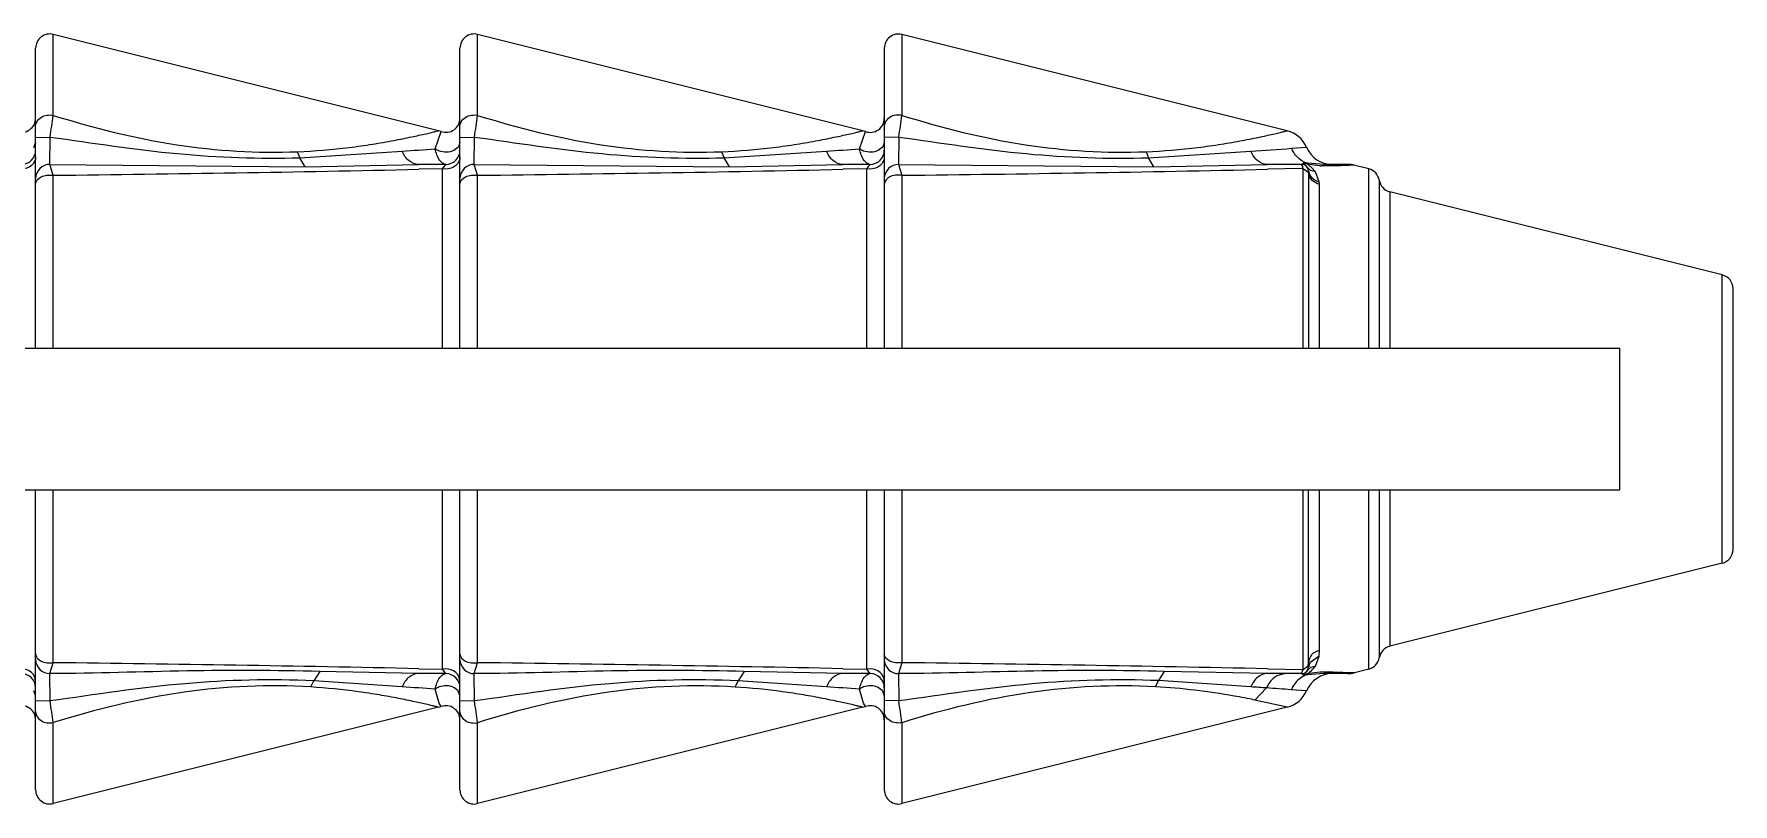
# Model space of a CAD drawing. Extents: x 9631 to 10472, y -18721 to -18126.
# Drawn here: x 10370.45 to 10379.46, y -18386.34 to -18382.25 of the extents above; entities that cross this region are included whole.
import ezdxf

# ---------------------------------------------------------------- set-up
doc = ezdxf.new("R2010")
doc.units = 0
doc.header["$MEASUREMENT"] = 0
doc.layers.get('0').update_dxf_attribs({"linetype": 'CONTINUOUS', "lineweight": 13})

msp = doc.modelspace()

# ---------------------------------------------------------------- linework, layer by layer
at = {"color": 7, "linetype": 'Continuous'}
for p, q in [((10372.5932, -18382.7654), (10370.55, -18382.2546)), ((10370.55, -18382.6837), (10370.55, -18382.2546)), ((10374.8432, -18382.7655), (10372.8, -18382.2546)), ((10372.8, -18382.6837), (10372.8, -18382.2546)), ((10377.0932, -18382.7656), (10375.05, -18382.2547)), ((10375.05, -18382.2547), (10375.05, -18382.6838)), ((10370.4568, -18383.9188), (10370.4568, -18382.3273)), ((10372.7068, -18383.9188), (10372.7068, -18382.3274)), ((10374.9568, -18382.3275), (10374.9568, -18383.9189)), ((10370.4568, -18382.801), (10370.534, -18382.7986)), ((10370.532, -18382.9438), (10370.534, -18382.7986)), ((10372.5751, -18382.8613), (10372.6063, -18382.7702)), ((10372.7068, -18382.8011), (10372.784, -18382.7987)), ((10372.782, -18382.9439), (10372.784, -18382.7987)), ((10374.8251, -18382.8614), (10374.8563, -18382.7703)), ((10375.034, -18382.7988), (10374.9568, -18382.8012)), ((10375.034, -18382.7988), (10375.032, -18382.9439)), ((10370.4568, -18382.8275), (10370.4481, -18382.8515)), ((10371.8443, -18382.8765), (10371.8583, -18382.9085)), ((10371.8583, -18382.9085), (10372.4, -18382.8735)), ((10371.8862, -18382.957), (10371.8583, -18382.9085)), ((10372.696, -18382.8542), (10372.6741, -18382.8701)), ((10372.7068, -18382.8276), (10372.6981, -18382.8516)), ((10374.0943, -18382.8765), (10374.1083, -18382.9086)), ((10374.1083, -18382.9086), (10374.65, -18382.8735)), ((10374.1362, -18382.9571), (10374.1083, -18382.9086)), ((10374.946, -18382.8542), (10374.9241, -18382.8702)), ((10374.9568, -18382.8277), (10374.9481, -18382.8517)), ((10376.3443, -18382.8766), (10376.3583, -18382.9086)), ((10376.3583, -18382.9086), (10376.9, -18382.8736)), ((10376.3862, -18382.9572), (10376.3583, -18382.9086)), ((10377.1162, -18382.8584), (10377.1949, -18382.8526)), ((10370.55, -18383.0016), (10370.532, -18382.9438)), ((10370.532, -18382.9438), (10371.8862, -18382.957)), ((10370.55, -18383.9188), (10370.55, -18383.0016)), ((10371.8862, -18382.957), (10372.4861, -18382.9438)), ((10372.6318, -18382.9438), (10372.4861, -18382.9438)), ((10372.6136, -18382.9671), (10372.4885, -18382.9699)), ((10372.6136, -18382.9671), (10372.6318, -18382.9438)), ((10372.6136, -18383.9188), (10372.6136, -18382.9671)), ((10372.6314, -18382.969), (10372.6136, -18382.9671)), ((10372.8, -18383.0016), (10372.782, -18382.9439)), ((10372.782, -18382.9439), (10374.1362, -18382.9571)), ((10372.8, -18383.9188), (10372.8, -18383.0016)), ((10374.1362, -18382.9571), (10374.7361, -18382.9439)), ((10374.8818, -18382.9439), (10374.7361, -18382.9439)), ((10374.8636, -18382.9672), (10374.7385, -18382.97)), ((10374.8636, -18382.9672), (10374.8818, -18382.9439)), ((10374.8636, -18383.9189), (10374.8636, -18382.9672)), ((10374.8814, -18382.9691), (10374.8636, -18382.9672)), ((10375.032, -18382.9439), (10375.05, -18383.0017)), ((10375.032, -18382.9439), (10376.3862, -18382.9572)), ((10375.05, -18383.0017), (10375.05, -18383.9189)), ((10376.3862, -18382.9572), (10376.9861, -18382.944)), ((10377.1693, -18382.944), (10376.9861, -18382.944)), ((10377.17, -18382.9659), (10376.9891, -18382.97)), ((10377.1693, -18382.944), (10377.1808, -18382.9347)), ((10377.1757, -18382.9544), (10377.1693, -18382.944)), ((10377.1784, -18382.9657), (10377.17, -18382.9659)), ((10377.1784, -18382.9657), (10377.1757, -18382.9544)), ((10377.1784, -18383.919), (10377.1784, -18382.9657)), ((10377.1784, -18382.9657), (10377.2037, -18382.9847)), ((10377.1959, -18382.954), (10377.1835, -18382.935)), ((10377.2013, -18382.9421), (10377.1933, -18382.9384)), ((10377.2028, -18382.9379), (10377.1937, -18382.9358)), ((10377.2111, -18382.9714), (10377.1997, -18382.9596)), ((10377.2867, -18382.944), (10377.2028, -18382.9379)), ((10377.2155, -18382.9543), (10377.2034, -18382.9438)), ((10377.2037, -18382.9847), (10377.2068, -18382.9978)), ((10377.2082, -18382.9973), (10377.2066, -18382.9839)), ((10377.2068, -18383.919), (10377.2068, -18382.984)), ((10377.2657, -18382.9515), (10377.2088, -18382.944)), ((10377.2424, -18382.984), (10377.2189, -18382.9765)), ((10377.2424, -18382.984), (10377.2213, -18382.9599)), ((10377.2631, -18383.0366), (10377.2424, -18382.984)), ((10377.3231, -18382.9522), (10377.2746, -18382.9519)), ((10377.4133, -18382.944), (10377.2867, -18382.944)), ((10377.3231, -18382.9522), (10377.2991, -18382.9449)), ((10377.3339, -18382.9519), (10377.3231, -18382.9522)), ((10377.3772, -18382.9506), (10377.3339, -18382.9519)), ((10377.4224, -18382.9493), (10377.3772, -18382.9506)), ((10377.4497, -18382.9485), (10377.4224, -18382.9493)), ((10377.525, -18382.9673), (10377.4469, -18382.9478)), ((10377.525, -18383.919), (10377.525, -18382.9673)), ((10377.2636, -18383.049), (10377.2631, -18383.0366)), ((10377.2634, -18383.919), (10377.2636, -18383.049)), ((10377.5808, -18383.0281), (10377.5808, -18383.919)), ((10379.4, -18383.5299), (10377.6367, -18383.089)), ((10377.6367, -18383.089), (10377.6367, -18383.919)), ((10379.3999, -18385.0583), (10379.4, -18383.5299)), ((10379.4567, -18384.9855), (10379.4568, -18383.6027)), ((10362.3568, -18383.9185), (10378.8568, -18383.919)), ((10378.8567, -18384.669), (10378.8568, -18383.919)), ((10362.3567, -18384.6685), (10378.8567, -18384.669)), ((10370.4567, -18386.2602), (10370.4567, -18384.6688)), ((10370.5499, -18385.586), (10370.5499, -18384.6688)), ((10372.6135, -18385.6206), (10372.6135, -18384.6688)), ((10372.7067, -18386.2603), (10372.7067, -18384.6688)), ((10372.7999, -18385.5861), (10372.7999, -18384.6688)), ((10374.8635, -18385.6207), (10374.8635, -18384.6689)), ((10374.9567, -18384.6689), (10374.9567, -18386.2603)), ((10375.0499, -18384.6689), (10375.0499, -18385.5861)), ((10377.1783, -18385.6222), (10377.1783, -18384.669)), ((10377.2067, -18385.5902), (10377.2067, -18384.669)), ((10377.2634, -18385.5209), (10377.2634, -18384.669)), ((10377.5249, -18385.6207), (10377.5249, -18384.669)), ((10377.5808, -18384.669), (10377.5808, -18385.5599)), ((10377.6366, -18384.669), (10377.6366, -18385.499)), ((10379.3999, -18385.0583), (10377.6366, -18385.499)), ((10377.263, -18385.5514), (10377.2634, -18385.5209)), ((10370.5319, -18385.6438), (10370.5499, -18385.586)), ((10372.4884, -18385.6178), (10372.6135, -18385.6206)), ((10372.7819, -18385.6438), (10372.7999, -18385.5861)), ((10374.7384, -18385.6178), (10374.8635, -18385.6207)), ((10375.0499, -18385.5861), (10375.0319, -18385.6439)), ((10376.989, -18385.6179), (10377.084, -18385.6201)), ((10377.1783, -18385.6222), (10377.2036, -18385.6034)), ((10377.2111, -18385.6166), (10377.1996, -18385.6284)), ((10377.2036, -18385.6034), (10377.2067, -18385.5903)), ((10377.263, -18385.5514), (10377.2134, -18385.5872)), ((10377.2423, -18385.604), (10377.2188, -18385.6115)), ((10377.2423, -18385.604), (10377.263, -18385.5514)), ((10370.5339, -18385.7889), (10370.5319, -18385.6438)), ((10371.9153, -18385.7148), (10371.9316, -18385.6818)), ((10371.9628, -18385.6323), (10371.9316, -18385.6818)), ((10372.3999, -18385.7142), (10371.9316, -18385.6818)), ((10372.486, -18385.6438), (10371.9628, -18385.6323)), ((10372.6317, -18385.6438), (10372.486, -18385.6438)), ((10372.6313, -18385.6187), (10372.6135, -18385.6206)), ((10372.6317, -18385.6438), (10372.6135, -18385.6206)), ((10372.7839, -18385.789), (10372.7819, -18385.6438)), ((10374.1653, -18385.7149), (10374.1816, -18385.6819)), ((10374.2128, -18385.6323), (10374.1816, -18385.6819)), ((10374.6499, -18385.7143), (10374.1816, -18385.6819)), ((10374.736, -18385.6439), (10374.2128, -18385.6323)), ((10374.8817, -18385.6439), (10374.736, -18385.6439)), ((10374.8813, -18385.6187), (10374.8635, -18385.6207)), ((10374.8817, -18385.6439), (10374.8635, -18385.6207)), ((10375.0319, -18385.6439), (10375.0339, -18385.7891)), ((10376.3953, -18385.7137), (10376.4109, -18385.6811)), ((10376.4411, -18385.6319), (10376.4109, -18385.6811)), ((10376.8999, -18385.7144), (10376.4109, -18385.6811)), ((10376.986, -18385.644), (10376.4411, -18385.6319)), ((10377.1692, -18385.644), (10376.986, -18385.644)), ((10377.0816, -18385.644), (10377.0428, -18385.6532)), ((10377.084, -18385.6201), (10377.1699, -18385.622)), ((10377.1692, -18385.644), (10377.1783, -18385.6222)), ((10377.1699, -18385.622), (10377.1783, -18385.6222)), ((10377.1815, -18385.6547), (10377.1746, -18385.6462)), ((10377.1815, -18385.6547), (10377.1937, -18385.6371)), ((10377.1867, -18385.6527), (10377.182, -18385.6547)), ((10377.2026, -18385.65), (10377.1869, -18385.6538)), ((10377.2012, -18385.6458), (10377.1917, -18385.6502)), ((10377.1937, -18385.6371), (10377.1981, -18385.6306)), ((10377.2012, -18385.6458), (10377.2222, -18385.627)), ((10377.2864, -18385.644), (10377.2026, -18385.65)), ((10377.2677, -18385.6364), (10377.2083, -18385.6441)), ((10377.3228, -18385.6358), (10377.276, -18385.636)), ((10377.2864, -18385.644), (10377.3228, -18385.6358)), ((10377.4132, -18385.644), (10377.2864, -18385.644)), ((10377.3341, -18385.6361), (10377.3228, -18385.6358)), ((10377.3876, -18385.6377), (10377.3341, -18385.6361)), ((10377.4496, -18385.6395), (10377.3876, -18385.6377)), ((10377.5249, -18385.6207), (10377.4494, -18385.6396)), ((10370.4567, -18385.76), (10370.448, -18385.736)), ((10370.4567, -18385.7865), (10370.5339, -18385.7889)), ((10372.5966, -18385.8), (10372.575, -18385.7264)), ((10372.6959, -18385.7335), (10372.674, -18385.7176)), ((10372.7067, -18385.7601), (10372.698, -18385.736)), ((10372.7067, -18385.7866), (10372.7839, -18385.789)), ((10374.8466, -18385.8001), (10374.825, -18385.7264)), ((10374.9459, -18385.7336), (10374.924, -18385.7176)), ((10374.9567, -18385.7602), (10374.948, -18385.7361)), ((10375.0339, -18385.7891), (10374.9567, -18385.7867)), ((10376.922, -18385.784), (10376.9836, -18385.72)), ((10377.0931, -18385.8224), (10376.922, -18385.784)), ((10377.1948, -18385.7354), (10377.1144, -18385.7294)), ((10372.5931, -18385.8222), (10370.5499, -18386.333)), ((10372.6067, -18385.8181), (10372.5966, -18385.8)), ((10374.8431, -18385.8223), (10372.7999, -18386.3331)), ((10374.8567, -18385.8182), (10374.8466, -18385.8001)), ((10377.0931, -18385.8224), (10375.0499, -18386.3331)), ((10370.5499, -18386.333), (10370.5499, -18385.9039)), ((10372.7999, -18386.3331), (10372.7999, -18385.904)), ((10375.0499, -18385.904), (10375.0499, -18386.3331))]:
    msp.add_line(p, q, dxfattribs=at)
for centre, radius, start, end in [((10370.5318, -18382.3273), 0.075, 75.96186, 179.9981), ((10372.7818, -18382.3274), 0.075, 75.96186, 179.9981), ((10375.0318, -18382.3275), 0.075, 75.96186, 179.9981), ((10370.3818, -18382.6988), 0.075, 250.52688, 359.9981), ((10342.9175, -18378.8963), 27.8908, 351.95716, 352.19556), ((10372.6318, -18382.6988), 0.075, 250.52688, 359.9981), ((10345.1675, -18378.8964), 27.8908, 351.95716, 352.19556), ((10374.8818, -18382.6989), 0.075, 250.52688, 359.9981), ((10354.0021, -18379.8133), 21.2427, 351.92086, 352.23386), ((10372.5568, -18382.911), 0.15, 70.52687, 75.96186), ((10374.8068, -18382.911), 0.15, 70.52687, 75.96186), ((10377.0568, -18382.9111), 0.15, 22.97676, 75.96186), ((10370.3818, -18382.8688), 0.075, 269.99806, 359.9981), ((10370.4087, -18382.8213), 0.0497, 318.71309, 322.52065), ((10371.1389, -18363.4284), 19.486, 273.71076, 274.22689), ((10372.6318, -18382.8688), 0.075, 269.99807, 359.9981), ((10372.6587, -18382.8214), 0.0497, 318.71308, 322.52064), ((10373.3893, -18363.4349), 19.4795, 273.71072, 274.22702), ((10374.8818, -18382.8689), 0.075, 269.99809, 359.9981), ((10374.9087, -18382.8214), 0.0497, 318.71307, 322.52073), ((10375.5282, -18361.7798), 21.1384, 273.72103, 274.30846), ((10377.333, -18382.794), 0.15, 202.97676, 269.9981), ((10370.5318, -18383.0188), 0.075, 89.82233, 180.01489), ((10368.4676, -18196.0791), 186.9341, 270.638258, 271.232498), ((10372.7818, -18383.0188), 0.075, 89.82233, 180.01489), ((10370.7176, -18196.0791), 186.9341, 270.638258, 271.232498), ((10375.0318, -18383.0189), 0.075, 89.8214, 180.01489), ((10372.9748, -18196.5438), 186.4694, 270.637659, 271.233565), ((10377.1693, -18382.9815), 0.0375, 5.41699, 89.9981), ((10377.2393, -18382.8174), 0.1269, 241.15476, 248.90471), ((10377.1338, -18382.9047), 0.0557, 327.43702, 329.55057), ((10377.1662, -18382.9474), 0.0214, 39.07177, 42.64388), ((10377.0742, -18383.3864), 0.4661, 75.92112, 76.29661), ((10377.913, -18381.4247), 1.676, 244.25784, 244.57262), ((10377.5012, -18381.6825), 1.2905, 255.93567, 256.20977), ((10377.2503, -18382.7597), 0.1889, 254.9651, 255.79181), ((10377.0949, -18383.0785), 0.1729, 51.12703, 52.03241), ((10377.255, -18382.7407), 0.2085, 255.80114, 257.1748), ((10377.2659, -18382.9723), 0.0596, 185.4313, 190.89005), ((10377.2684, -18382.9718), 0.0621, 190.93645, 203.25307), ((10377.2476, -18382.9243), 0.0596, 232.22287, 241.1682), ((10377.0406, -18383.1417), 0.2563, 45.17447, 46.96972), ((10377.2987, -18382.4083), 0.5441, 266.52287, 267.46896), ((10377.2867, -18383.0273), 0.0833, 81.47338, 89.98167), ((10377.4133, -18383.094), 0.15, 75.97209, 89.9981), ((10377.5068, -18383.0401), 0.075, 9.14434, 75.96186), ((10377.6549, -18383.0162), 0.075, 189.14434, 255.96186), ((10379.3818, -18383.6026), 0.075, 359.9981, 75.96186), ((10379.3817, -18384.9855), 0.075, 284.03434, 359.9981), ((10377.6548, -18385.5718), 0.075, 104.03434, 170.85186), ((10370.5317, -18385.5688), 0.075, 179.98131, 270.17403), ((10367.9703, -18602.0673), 216.4967, 88.804201, 89.317298), ((10372.7817, -18385.5689), 0.075, 179.98131, 270.17403), ((10370.2203, -18602.0674), 216.4967, 88.804201, 89.317298), ((10375.0317, -18385.5689), 0.075, 179.98131, 270.17412), ((10372.4734, -18601.8628), 216.292, 88.803735, 89.317478), ((10377.1692, -18385.6065), 0.0375, 269.9981, 354.58014), ((10377.2658, -18385.6157), 0.0596, 169.22111, 174.57458), ((10379.0297, -18385.5883), 1.823, 180.0043, 180.29243), ((10377.2683, -18385.6162), 0.0621, 156.74153, 169.17275), ((10377.2475, -18385.6637), 0.0596, 118.81762, 127.75829), ((10377.2693, -18385.6166), 0.0631, 152.28614, 156.7646), ((10377.0612, -18385.4655), 0.2281, 317.63866, 319.18607), ((10377.0838, -18385.4847), 0.1983, 319.12727, 323.03386), ((10377.5067, -18385.5479), 0.075, 284.03434, 350.85186), ((10370.3817, -18385.7188), 0.075, 359.9981, 89.9981), ((10372.6317, -18385.7188), 0.075, 359.9981, 89.9981), ((10374.8817, -18385.7189), 0.075, 359.9981, 89.9981), ((10377.2374, -18385.7701), 0.1265, 115.74819, 117.72595), ((10377.1273, -18385.6871), 0.0632, 29.2667, 30.91101), ((10377.3329, -18385.794), 0.15, 89.9981, 157.01944), ((10377.3296, -18385.7219), 0.1601, 144.26605, 145.22558), ((10377.2502, -18385.8291), 0.1897, 104.15213, 104.96882), ((10377.2547, -18385.8472), 0.2084, 102.88224, 104.14482), ((10377.0475, -18385.453), 0.2466, 315.09588, 317.6319), ((10377.2989, -18386.1896), 0.554, 92.36062, 93.22073), ((10377.4132, -18385.494), 0.15, 269.9981, 284.03432), ((10349.9937, -18388.7046), 20.7461, 7.75869, 8.07919), ((10370.9673, -18407.6108), 21.9434, 85.79842, 86.25676), ((10372.6586, -18385.7663), 0.0497, 37.50622, 41.257), ((10352.2437, -18388.7047), 20.7461, 7.75869, 8.07919), ((10373.2205, -18407.5652), 21.8977, 85.79787, 86.25717), ((10374.9086, -18385.7664), 0.0497, 37.50598, 41.25688), ((10347.9078, -18389.6209), 27.3954, 7.79765, 8.04036), ((10375.753, -18403.4048), 17.7275, 86.01939, 86.29051), ((10374.963, -18414.5865), 28.9371, 85.7362, 85.99596), ((10377.0567, -18385.6769), 0.15, 284.03434, 337.01943), ((10370.3817, -18385.8888), 0.075, 359.9981, 109.46932), ((10372.5567, -18385.6767), 0.15, 284.03434, 289.46932), ((10372.6317, -18385.8889), 0.075, 359.9981, 109.46932), ((10374.8067, -18385.6768), 0.15, 284.03434, 289.46932), ((10374.8817, -18385.8889), 0.075, 359.9981, 109.46932), ((10370.5317, -18386.2602), 0.075, 179.9981, 284.03434), ((10372.7817, -18386.2603), 0.075, 179.9981, 284.03434), ((10375.0317, -18386.2604), 0.075, 179.9981, 284.03434)]:
    msp.add_arc(centre, radius, start, end, dxfattribs=at)
for points, knots in [([(10370.4568, -18382.7411), (10370.4568, -18382.7228), (10370.4847, -18382.6839), (10370.5287, -18382.6795), (10370.55, -18382.6837)], [0, 0, 0, 0, 0.456821, 1, 1, 1, 1]), ([(10370.55, -18382.6837), (10370.7643, -18382.7507), (10371.1908, -18382.8575), (10371.6311, -18382.8851), (10371.8443, -18382.8765)], [0, 0, 0, 0, 0.512746, 1, 1, 1, 1]), ([(10372.7068, -18382.7412), (10372.7068, -18382.7229), (10372.7347, -18382.6839), (10372.7787, -18382.6795), (10372.8, -18382.6837)], [0, 0, 0, 0, 0.456821, 1, 1, 1, 1]), ([(10372.8, -18382.6837), (10373.0143, -18382.7508), (10373.4408, -18382.8576), (10373.8811, -18382.8851), (10374.0943, -18382.8766)], [0, 0, 0, 0, 0.512746, 1, 1, 1, 1]), ([(10375.05, -18382.6838), (10375.0287, -18382.6796), (10374.9847, -18382.684), (10374.9568, -18382.723), (10374.9568, -18382.7413)], [0, 0, 0, 0, 0.543179, 1, 1, 1, 1]), ([(10375.05, -18382.6838), (10375.2643, -18382.7509), (10375.6908, -18382.8576), (10376.1311, -18382.8852), (10376.3443, -18382.8767)], [0, 0, 0, 0, 0.51277, 1, 1, 1, 1]), ([(10370.534, -18382.7986), (10370.7589, -18382.8304), (10371.1974, -18382.8988), (10371.6421, -18382.915), (10371.8583, -18382.9085)], [0, 0, 0, 0, 0.512253, 1, 1, 1, 1]), ([(10371.8443, -18382.8765), (10371.9362, -18382.8728), (10372.0696, -18382.8617), (10372.2396, -18382.8377), (10372.3503, -18382.8184), (10372.4448, -18382.7995), (10372.5113, -18382.7846), (10372.5528, -18382.7752), (10372.5733, -18382.7699), (10372.5861, -18382.7677), (10372.5917, -18382.7654), (10372.5932, -18382.7654)], [0, 0, 0, 0, 0.363693, 0.529141, 0.679059, 0.808383, 0.91034, 0.948519, 0.976754, 0.994126, 1, 1, 1, 1]), ([(10372.784, -18382.7987), (10373.0089, -18382.8305), (10373.4474, -18382.8988), (10373.8921, -18382.9151), (10374.1083, -18382.9086)], [0, 0, 0, 0, 0.512253, 1, 1, 1, 1]), ([(10374.0943, -18382.8766), (10374.1862, -18382.8729), (10374.3196, -18382.8618), (10374.4896, -18382.8377), (10374.6003, -18382.8184), (10374.6948, -18382.7995), (10374.7613, -18382.7847), (10374.8028, -18382.7753), (10374.8233, -18382.77), (10374.8361, -18382.7677), (10374.8417, -18382.7655), (10374.8432, -18382.7655)], [0, 0, 0, 0, 0.363693, 0.529141, 0.679059, 0.808383, 0.91034, 0.948519, 0.976754, 0.994126, 1, 1, 1, 1]), ([(10375.034, -18382.7988), (10375.2589, -18382.8305), (10375.6974, -18382.8989), (10376.1421, -18382.9151), (10376.3583, -18382.9086)], [0, 0, 0, 0, 0.512254, 1, 1, 1, 1]), ([(10376.3443, -18382.8767), (10376.4362, -18382.873), (10376.5696, -18382.8618), (10376.7396, -18382.8378), (10376.8503, -18382.8185), (10376.9448, -18382.7996), (10377.0113, -18382.7847), (10377.0528, -18382.7754), (10377.0733, -18382.77), (10377.0861, -18382.7678), (10377.0917, -18382.7656), (10377.0932, -18382.7656)], [0, 0, 0, 0, 0.363693, 0.529141, 0.679059, 0.808382, 0.910339, 0.948518, 0.976754, 0.994126, 1, 1, 1, 1]), ([(10370.4568, -18382.9037), (10370.4568, -18382.9208), (10370.4381, -18382.9574), (10370.4003, -18382.969), (10370.3814, -18382.969)], [0, 0, 0, 0, 0.475547, 1, 1, 1, 1]), ([(10372.4861, -18382.9438), (10372.4685, -18382.9438), (10372.4297, -18382.9271), (10372.4083, -18382.8929), (10372.4, -18382.8735)], [0, 0, 0, 0, 0.453579, 1, 1, 1, 1]), ([(10372.6318, -18382.9438), (10372.6192, -18382.9438), (10372.5895, -18382.9158), (10372.58, -18382.883), (10372.5751, -18382.8613)], [0, 0, 0, 0, 0.361333, 1, 1, 1, 1]), ([(10372.6741, -18382.8701), (10372.6506, -18382.8811), (10372.6118, -18382.8823), (10372.5814, -18382.8663), (10372.5751, -18382.8613)], [0, 0, 0, 0, 0.763084, 1, 1, 1, 1]), ([(10372.7068, -18382.9037), (10372.7068, -18382.9208), (10372.6881, -18382.9575), (10372.6503, -18382.9691), (10372.6314, -18382.969)], [0, 0, 0, 0, 0.475547, 1, 1, 1, 1]), ([(10374.7361, -18382.9439), (10374.7185, -18382.9439), (10374.6797, -18382.9272), (10374.6583, -18382.893), (10374.65, -18382.8735)], [0, 0, 0, 0, 0.453579, 1, 1, 1, 1]), ([(10374.8818, -18382.9439), (10374.8692, -18382.9439), (10374.8395, -18382.9159), (10374.83, -18382.883), (10374.8251, -18382.8614)], [0, 0, 0, 0, 0.361329, 1, 1, 1, 1]), ([(10374.9241, -18382.8702), (10374.9006, -18382.8812), (10374.8618, -18382.8824), (10374.8314, -18382.8664), (10374.8251, -18382.8614)], [0, 0, 0, 0, 0.763084, 1, 1, 1, 1]), ([(10374.9568, -18382.9038), (10374.9568, -18382.9209), (10374.9381, -18382.9575), (10374.9003, -18382.9692), (10374.8814, -18382.9691)], [0, 0, 0, 0, 0.475547, 1, 1, 1, 1]), ([(10376.9861, -18382.944), (10376.9685, -18382.944), (10376.9297, -18382.9273), (10376.9083, -18382.8931), (10376.9, -18382.8736)], [0, 0, 0, 0, 0.453579, 1, 1, 1, 1]), ([(10377.1781, -18382.9286), (10377.1576, -18382.9173), (10377.1338, -18382.8939), (10377.1194, -18382.8659), (10377.1162, -18382.8584)], [0, 0, 0, 0, 0.741748, 1, 1, 1, 1]), ([(10370.4568, -18383.0477), (10370.4568, -18383.0319), (10370.4805, -18383.0086), (10370.5165, -18382.9998), (10370.5389, -18382.9998), (10370.55, -18383.0016)], [0, 0, 0, 0, 0.418647, 0.70114, 1, 1, 1, 1]), ([(10372.7068, -18383.0477), (10372.7068, -18383.032), (10372.7305, -18383.0087), (10372.7665, -18382.9999), (10372.7889, -18382.9999), (10372.8, -18383.0016)], [0, 0, 0, 0, 0.418647, 0.70114, 1, 1, 1, 1]), ([(10375.05, -18383.0017), (10375.0389, -18382.9999), (10375.0165, -18383), (10374.9805, -18383.0088), (10374.9568, -18383.0321), (10374.9568, -18383.0478)], [0, 0, 0, 0, 0.29886, 0.581353, 1, 1, 1, 1]), ([(10377.1847, -18382.9336), (10377.1842, -18382.9335), (10377.1833, -18382.9332), (10377.1823, -18382.933), (10377.1819, -18382.9329)], [0, 0, 0, 0, 0.509289, 1, 1, 1, 1]), ([(10377.185, -18382.9344), (10377.1845, -18382.9342), (10377.1834, -18382.9337), (10377.1824, -18382.9332), (10377.1819, -18382.9329)], [0, 0, 0, 0, 0.501452, 1, 1, 1, 1]), ([(10377.1835, -18382.935), (10377.1834, -18382.9348), (10377.1831, -18382.9344), (10377.1829, -18382.9341), (10377.1827, -18382.9339)], [0, 0, 0, 0, 0.492789, 1, 1, 1, 1]), ([(10377.1933, -18382.9384), (10377.1934, -18382.9381), (10377.1935, -18382.9375), (10377.1935, -18382.9368), (10377.1936, -18382.9365)], [0, 0, 0, 0, 0.552588, 1, 1, 1, 1]), ([(10377.2013, -18382.9421), (10377.2015, -18382.9415), (10377.2018, -18382.9405), (10377.2022, -18382.9394), (10377.2024, -18382.939)], [0, 0, 0, 0, 0.554402, 1, 1, 1, 1]), ([(10377.2024, -18382.939), (10377.2024, -18382.9388), (10377.2026, -18382.9384), (10377.2027, -18382.9381), (10377.2028, -18382.9379)], [0, 0, 0, 0, 0.540913, 1, 1, 1, 1]), ([(10377.2067, -18382.9796), (10377.2067, -18382.9793), (10377.2067, -18382.9788), (10377.2067, -18382.9782), (10377.2066, -18382.978)], [0, 0, 0, 0, 0.522073, 1, 1, 1, 1]), ([(10377.2068, -18382.984), (10377.2068, -18382.9832), (10377.2068, -18382.9817), (10377.2068, -18382.9803), (10377.2067, -18382.9796)], [0, 0, 0, 0, 0.539568, 1, 1, 1, 1]), ([(10377.2634, -18383.049), (10377.2503, -18383.046), (10377.2255, -18383.0338), (10377.211, -18383.0098), (10377.2082, -18382.9973)], [0, 0, 0, 0, 0.514717, 1, 1, 1, 1]), ([(10377.2631, -18383.0366), (10377.2574, -18383.0354), (10377.236, -18383.0287), (10377.2178, -18383.0114), (10377.2113, -18382.9963)], [0, 0, 0, 0, 0.262306, 1, 1, 1, 1]), ([(10377.2634, -18385.5209), (10377.248, -18385.5243), (10377.2192, -18385.5395), (10377.2066, -18385.5704), (10377.2066, -18385.585)], [0, 0, 0, 0, 0.519135, 1, 1, 1, 1]), ([(10370.4567, -18385.5399), (10370.4567, -18385.5556), (10370.4804, -18385.5789), (10370.5164, -18385.5877), (10370.5388, -18385.5877), (10370.5499, -18385.586)], [0, 0, 0, 0, 0.418647, 0.70114, 1, 1, 1, 1]), ([(10372.7067, -18385.54), (10372.7067, -18385.5557), (10372.7304, -18385.579), (10372.7664, -18385.5878), (10372.7888, -18385.5878), (10372.7999, -18385.5861)], [0, 0, 0, 0, 0.418647, 0.70114, 1, 1, 1, 1]), ([(10375.0499, -18385.5861), (10375.0388, -18385.5879), (10375.0164, -18385.5879), (10374.9804, -18385.5791), (10374.9567, -18385.5558), (10374.9567, -18385.54)], [0, 0, 0, 0, 0.29886, 0.581353, 1, 1, 1, 1]), ([(10370.4567, -18385.6839), (10370.4567, -18385.6668), (10370.438, -18385.6301), (10370.4002, -18385.6185), (10370.3813, -18385.6186)], [0, 0, 0, 0, 0.475546, 1, 1, 1, 1]), ([(10371.9628, -18385.6323), (10371.729, -18385.6268), (10371.2518, -18385.6247), (10370.775, -18385.6435), (10370.5319, -18385.6438)], [0, 0, 0, 0, 0.49043, 1, 1, 1, 1]), ([(10371.9316, -18385.6818), (10371.7043, -18385.672), (10371.2347, -18385.6831), (10370.772, -18385.7553), (10370.5339, -18385.7889)], [0, 0, 0, 0, 0.486167, 1, 1, 1, 1]), ([(10371.9153, -18385.7148), (10371.6918, -18385.7009), (10371.2269, -18385.7218), (10370.7767, -18385.8329), (10370.5499, -18385.9039)], [0, 0, 0, 0, 0.485128, 1, 1, 1, 1]), ([(10372.486, -18385.6438), (10372.4685, -18385.6438), (10372.4296, -18385.6606), (10372.4082, -18385.6947), (10372.3999, -18385.7142)], [0, 0, 0, 0, 0.453585, 1, 1, 1, 1]), ([(10372.575, -18385.7264), (10372.5799, -18385.7047), (10372.5895, -18385.6719), (10372.6191, -18385.6438), (10372.6317, -18385.6438)], [0, 0, 0, 0, 0.638655, 1, 1, 1, 1]), ([(10372.674, -18385.7176), (10372.6505, -18385.7066), (10372.6117, -18385.7053), (10372.5813, -18385.7214), (10372.575, -18385.7264)], [0, 0, 0, 0, 0.763069, 1, 1, 1, 1]), ([(10372.7067, -18385.684), (10372.7067, -18385.6669), (10372.688, -18385.6302), (10372.6502, -18385.6186), (10372.6313, -18385.6187)], [0, 0, 0, 0, 0.475546, 1, 1, 1, 1]), ([(10374.2128, -18385.6323), (10373.979, -18385.6268), (10373.5018, -18385.6248), (10373.025, -18385.6435), (10372.7819, -18385.6438)], [0, 0, 0, 0, 0.49043, 1, 1, 1, 1]), ([(10374.1816, -18385.6819), (10373.9543, -18385.672), (10373.4847, -18385.6832), (10373.022, -18385.7554), (10372.7839, -18385.789)], [0, 0, 0, 0, 0.486167, 1, 1, 1, 1]), ([(10374.1653, -18385.7149), (10373.9418, -18385.701), (10373.4769, -18385.7219), (10373.0267, -18385.833), (10372.7999, -18385.904)], [0, 0, 0, 0, 0.485128, 1, 1, 1, 1]), ([(10374.736, -18385.6439), (10374.7185, -18385.6439), (10374.6796, -18385.6606), (10374.6582, -18385.6948), (10374.6499, -18385.7143)], [0, 0, 0, 0, 0.453585, 1, 1, 1, 1]), ([(10374.825, -18385.7264), (10374.8299, -18385.7048), (10374.8395, -18385.6719), (10374.8691, -18385.6439), (10374.8817, -18385.6439)], [0, 0, 0, 0, 0.638661, 1, 1, 1, 1]), ([(10374.924, -18385.7176), (10374.9005, -18385.7066), (10374.8617, -18385.7054), (10374.8313, -18385.7214), (10374.825, -18385.7264)], [0, 0, 0, 0, 0.763069, 1, 1, 1, 1]), ([(10374.9567, -18385.684), (10374.9567, -18385.6669), (10374.938, -18385.6303), (10374.9002, -18385.6186), (10374.8813, -18385.6187)], [0, 0, 0, 0, 0.475546, 1, 1, 1, 1]), ([(10376.4411, -18385.6319), (10376.2107, -18385.6267), (10375.7408, -18385.6254), (10375.2712, -18385.6436), (10375.0319, -18385.6439)], [0, 0, 0, 0, 0.490666, 1, 1, 1, 1]), ([(10376.4109, -18385.6811), (10376.1868, -18385.6722), (10375.7241, -18385.6849), (10375.2682, -18385.756), (10375.0339, -18385.7891)], [0, 0, 0, 0, 0.486647, 1, 1, 1, 1]), ([(10376.3952, -18385.7137), (10376.1746, -18385.7014), (10375.7167, -18385.7243), (10375.2731, -18385.8342), (10375.0499, -18385.904)], [0, 0, 0, 0, 0.485735, 1, 1, 1, 1]), ([(10376.986, -18385.644), (10376.9684, -18385.644), (10376.9296, -18385.6607), (10376.9082, -18385.6949), (10376.8999, -18385.7144)], [0, 0, 0, 0, 0.453587, 1, 1, 1, 1]), ([(10377.0428, -18385.6532), (10377.0365, -18385.6563), (10377.0108, -18385.6724), (10376.9926, -18385.6987), (10376.9836, -18385.72)], [0, 0, 0, 0, 0.233648, 1, 1, 1, 1]), ([(10377.1786, -18385.6582), (10377.1574, -18385.6693), (10377.1327, -18385.6931), (10377.1178, -18385.7218), (10377.1145, -18385.7295)], [0, 0, 0, 0, 0.741235, 1, 1, 1, 1]), ([(10377.1869, -18385.6538), (10377.186, -18385.654), (10377.1843, -18385.6544), (10377.1826, -18385.6548), (10377.1817, -18385.655)], [0, 0, 0, 0, 0.511188, 1, 1, 1, 1]), ([(10377.1917, -18385.6502), (10377.1909, -18385.6506), (10377.1892, -18385.6515), (10377.1876, -18385.6523), (10377.1867, -18385.6527)], [0, 0, 0, 0, 0.495181, 1, 1, 1, 1]), ([(10377.2026, -18385.65), (10377.2024, -18385.6495), (10377.2019, -18385.6481), (10377.2014, -18385.6467), (10377.2012, -18385.6458)], [0, 0, 0, 0, 0.407393, 1, 1, 1, 1]), ([(10372.5931, -18385.8222), (10372.5918, -18385.8222), (10372.5868, -18385.8203), (10372.5756, -18385.8183), (10372.5574, -18385.8136), (10372.5204, -18385.8052), (10372.4609, -18385.7917), (10372.376, -18385.7743), (10372.2758, -18385.756), (10372.1211, -18385.7323), (10371.9993, -18385.72), (10371.9153, -18385.7148)], [0, 0, 0, 0, 0.005733, 0.022634, 0.050208, 0.087616, 0.188099, 0.316481, 0.466261, 0.632439, 1, 1, 1, 1]), ([(10374.8431, -18385.8223), (10374.8418, -18385.8223), (10374.8368, -18385.8204), (10374.8256, -18385.8184), (10374.8074, -18385.8137), (10374.7704, -18385.8053), (10374.7109, -18385.7918), (10374.626, -18385.7744), (10374.5258, -18385.7561), (10374.3711, -18385.7324), (10374.2493, -18385.7201), (10374.1653, -18385.7149)], [0, 0, 0, 0, 0.005733, 0.022634, 0.050208, 0.087616, 0.188099, 0.316481, 0.466261, 0.632439, 1, 1, 1, 1]), ([(10376.922, -18385.784), (10376.8852, -18385.7764), (10376.7112, -18385.743), (10376.5347, -18385.7216), (10376.3952, -18385.7137)], [0, 0, 0, 0, 0.211688, 1, 1, 1, 1]), ([(10370.4567, -18385.8464), (10370.4567, -18385.8647), (10370.4846, -18385.9037), (10370.5286, -18385.9081), (10370.5499, -18385.9039)], [0, 0, 0, 0, 0.456821, 1, 1, 1, 1]), ([(10372.7067, -18385.8465), (10372.7067, -18385.8648), (10372.7346, -18385.9038), (10372.7786, -18385.9082), (10372.7999, -18385.904)], [0, 0, 0, 0, 0.456821, 1, 1, 1, 1]), ([(10375.0499, -18385.904), (10375.0286, -18385.9082), (10374.9846, -18385.9038), (10374.9567, -18385.8649), (10374.9567, -18385.8466)], [0, 0, 0, 0, 0.543179, 1, 1, 1, 1])]:
    msp.add_open_spline(points, degree=3, knots=knots, dxfattribs=at)
for points in [[(10372.6063, -18382.7702), (10372.6065, -18382.77), (10372.6066, -18382.7698), (10372.6068, -18382.7695)], [(10374.8563, -18382.7703), (10374.8565, -18382.7701), (10374.8566, -18382.7698), (10374.8568, -18382.7696)], [(10377.2067, -18385.6042), (10377.2067, -18385.6061), (10377.2067, -18385.6081), (10377.2065, -18385.61)], [(10377.2067, -18385.5976), (10377.2067, -18385.5998), (10377.2067, -18385.602), (10377.2067, -18385.6042)], [(10377.1746, -18385.6462), (10377.1731, -18385.645), (10377.1712, -18385.644), (10377.1692, -18385.644)]]:
    msp.add_open_spline(points, degree=3, dxfattribs=at)

doc.saveas('drawing.dxf')
